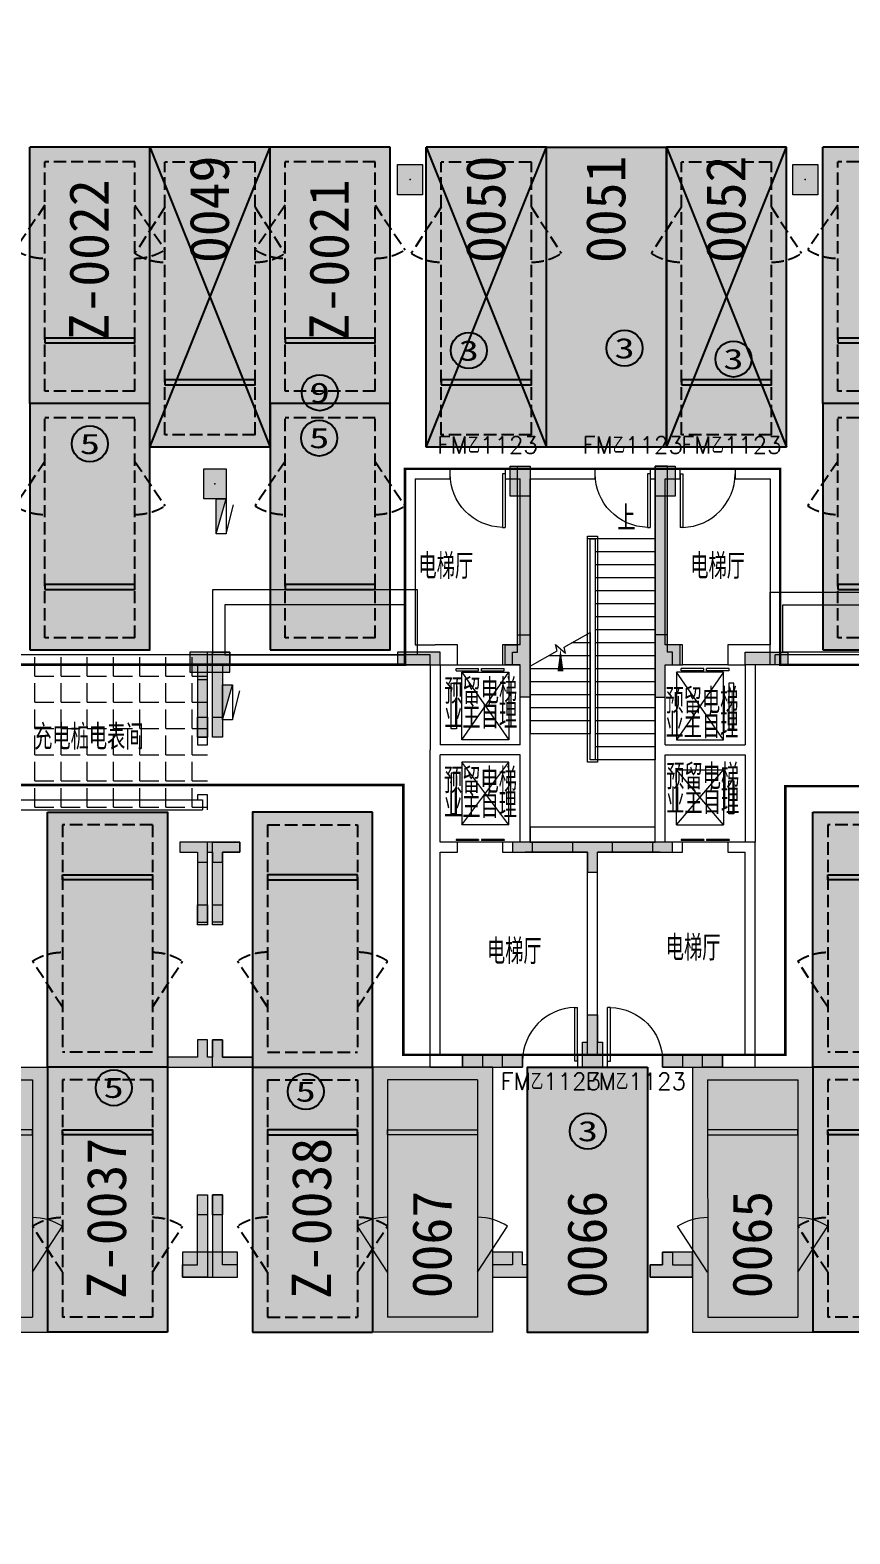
# Model space of a CAD drawing. Extents: x -264757 to 86229, y 4049843 to 4347093.
# Drawn here: x -7636 to 8754, y 4268776 to 4298849 of the extents above; entities that cross this region are included whole.
import ezdxf
from ezdxf.enums import TextEntityAlignment as Align

# ---------------------------------------------------------------- set-up
doc = ezdxf.new("R2010")
doc.units = 0
doc.header["$LTSCALE"] = 1000
doc.header["$MEASUREMENT"] = 0
doc.linetypes.add('AX-01DK-PB01$1$A-001-车位参照B1$0$A-001-车位参照B1$0$A-001-车位参照B1$0$A-H4-001-基本图形$0$A-001-车位B1$0$DASH', pattern=[0.35, 0.25, -0.1])
doc.linetypes.add('DASH', pattern=[0.35, 0.25, -0.1])
for name, color, linetype in [('AX-01DK-PB01$0$A-2-Text', 8, 'Continuous'), ('不利因素1-紧邻消火栓', 7, 'Continuous'), ('不利因素3-紧邻房间出入口', 7, 'Continuous'), ('不利因素5-单面靠墙', 7, 'Continuous'), ('不可售车位', 255, 'Continuous'), ('大车位', 7, 'Continuous'), ('子母车位', 7, 'Continuous'), ('普通车位', 7, 'Continuous')]:
    doc.layers.add(name, color=color, linetype=linetype)
doc.layers.add('AX-01DK-PB01$0$AX-001DK-01-PB01-02$0$A-3-WinF(Text)', color=8, linetype='Continuous', plot=False)
doc.layers.add('无关图层', color=8, linetype='Continuous', lineweight=0)
doc.layers.add('车位归属楼栋范围线', color=7, linetype='Continuous', true_color=0x19e6c7)
doc.styles.add('AX-01DK-PB01$0$_TCH_DIM', font='SIMPLEX', dxfattribs={"bigfont": 'GBCBIG'})
doc.styles.add('AX-01DK-PB01$0$AX-001DK-01-PB01-02$0$_TCH_WINDOW', font='SIMPLEX', dxfattribs={"bigfont": 'GBCBIG'})
doc.styles.add('AX-01DK-PB01$0$Standard', font='gbenor.shx', dxfattribs={"bigfont": 'gbcbig.shx'})
doc.styles.add('AX-01DK-PB01$1$AX-001DK-01-PB01-02$0$Standard', font='gbenor.shx', dxfattribs={"bigfont": 'gbcbig.shx'})
doc.styles.add('AX-ACK-BIANH1$0$黑体', font='simhei.ttf')
doc.styles.add('SX-ACK-PB01-WNC-ALL$0$黑体', font='simhei.ttf')
doc.styles.add('黑体', font='simhei.ttf')

# ---------------------------------------------------------------- blocks, each defined once
blk = doc.blocks.new('A$C7e5eb487')
at = {"layer": '普通车位', "true_color": 0xf18f8e}
h = blk.add_hatch(color=11, dxfattribs=at)
h.dxf.hatch_style = 1
h.paths.add_polyline_path([(2400, 0), (2400, -5300), (0, -5300), (0, 0)])
blk = doc.blocks.new('普通车位')
at = {"layer": '无关图层'}
for p, q in [((-2.253, 3.186), (0.077, 3.764)), ((1.352, -1.38), (0.077, 3.764)), ((-1.889, 2.967), (-0.142, 3.4)), ((1.001, -1.21), (-0.142, 3.4)), ((-0.977, -1.958), (-2.253, 3.186)), ((-0.746, -1.643), (-1.889, 2.967)), ((-0.977, -1.958), (1.352, -1.38)), ((-0.746, -1.643), (1.001, -1.21))]:
    blk.add_line(p, q, dxfattribs=at)
for points in [[(0.074, 2.527), (0.879, 1.777)], [(-1.673, 2.094), (-2.033, 1.054)]]:
    blk.add_lwpolyline(points, dxfattribs=at)
blk.add_lwpolyline([(0.76, -0.239), (-0.987, -0.673), (-1.011, -0.575), (0.736, -0.142)], close=True, dxfattribs=at)
for centre, start, end in [((0.074, 2.527), 283.9287, 316.9845), ((-1.673, 2.094), 250.873, 283.9287)]:
    blk.add_arc(centre, 1.1, start, end, dxfattribs=at)
at = {"layer": '普通车位', "xscale": -0.0009999999999999812, "yscale": 0.0009999999999999812, "zscale": 0.0009999999999999812, "rotation": 13.92873520577783}
blk.add_blockref('A$C7e5eb487', (0.077, 3.764), dxfattribs=at)
blk = doc.blocks.new('A$C741380cb')
at = {"layer": '子母车位', "true_color": 0x0617f9}
h = blk.add_hatch(color=5, dxfattribs=at)
h.dxf.hatch_style = 1
h.paths.add_polyline_path([(2400, 0), (2400, -10400), (0, -10400), (0, 0)])
blk = doc.blocks.new('子母车位1')
at = {"layer": '子母车位', "color": 8, "linetype": 'AX-01DK-PB01$1$A-001-车位参照B1$0$A-001-车位参照B1$0$A-001-车位参照B1$0$A-H4-001-基本图形$0$A-001-车位B1$0$DASH'}
for p, q in [((330318, -478521), (332118, -478521)), ((330318, -478521), (330318, -483071, 0)), ((332118, -478521), (332118, -483071, 0)), ((330318, -483071, 0), (332118, -483071, 0)), ((330318, -483621, 0), (332118, -483621, 0)), ((330318, -483621, 0), (330318, -488371)), ((332118, -483621, 0), (332118, -488371)), ((330318, -488371), (332118, -488371))]:
    blk.add_line(p, q, dxfattribs=at)
at = {"layer": '子母车位', "color": 83}
for p, q in [((330018, -483371, 0), (330018, -488671)), ((330018, -483371, 0), (332418, -483371, 0)), ((332418, -483371, 0), (332418, -488671)), ((330018, -488671), (332418, -488671))]:
    blk.add_line(p, q, dxfattribs=at)
blk.add_lwpolyline([(332418, -478271), (330018, -478271), (330018, -483371), (332418, -483371)], close=True, dxfattribs=at)
at = {"layer": '子母车位'}
blk.add_lwpolyline([(332118, -479521), (330318, -479521), (330318, -479621), (332118, -479621)], close=True, dxfattribs=at)
at = {"layer": '子母车位', "linetype": 'AX-01DK-PB01$1$A-001-车位参照B1$0$A-001-车位参照B1$0$A-001-车位参照B1$0$A-H4-001-基本图形$0$A-001-车位B1$0$DASH'}
for points in [[(330318, -482171), (329718, -481249)], [(332118, -482171), (332718, -481249)]]:
    blk.add_lwpolyline(points, dxfattribs=at)
at = {"layer": '子母车位', "elevation": 0}
blk.add_lwpolyline([(332118, -484621), (330318, -484621), (330318, -484721), (332118, -484721)], close=True, dxfattribs=at)
at = {"layer": '子母车位', "linetype": 'AX-01DK-PB01$1$A-001-车位参照B1$0$A-001-车位参照B1$0$A-001-车位参照B1$0$A-H4-001-基本图形$0$A-001-车位B1$0$DASH', "elevation": 0}
for points in [[(330318, -487471), (329718, -486549)], [(332118, -487471), (332718, -486549)]]:
    blk.add_lwpolyline(points, dxfattribs=at)
at = {"layer": '子母车位', "linetype": 'AX-01DK-PB01$1$A-001-车位参照B1$0$A-001-车位参照B1$0$A-001-车位参照B1$0$A-H4-001-基本图形$0$A-001-车位B1$0$DASH'}
for centre, start, end in [((330318, -482171, 0), 89.9997, 123.0554), ((332118, -482171, 0), 56.9439, 89.9997), ((330318, -487471), 89.9997, 123.0554), ((332118, -487471), 56.9439, 89.9997)]:
    blk.add_arc(centre, 1100, start, end, dxfattribs=at)
at = {"layer": '子母车位', "rotation": 179.9996583709065}
blk.add_blockref('A$C741380cb', (332418, -488671), dxfattribs=at)
blk = doc.blocks.new('子母车位2')
at = {"layer": '子母车位', "xscale": 1.000000693082614, "yscale": 0.9664691433954647, "rotation": 180.0003416290934}
blk.add_blockref('子母车位1', (332421, -475033, 0), dxfattribs=at)
blk = doc.blocks.new('大车位1')
at = {"layer": '大车位', "true_color": 0xe806f9}
h = blk.add_hatch(color=6, dxfattribs=at)
h.dxf.hatch_style = 1
h.paths.add_polyline_path([(2400, 6000), (2400, 0), (0, 0), (0, 6000)])
at = {"layer": '大车位', "color": 83}
for p, q in [((0, 0), (0, 6000, 0)), ((2400, 6000, 0), (0, 6000, 0)), ((2400, 0), (2400, 6000, 0)), ((2400, 0), (0, 0))]:
    blk.add_line(p, q, dxfattribs=at)
at = {"layer": '大车位', "color": 8, "linetype": 'AX-01DK-PB01$1$A-001-车位参照B1$0$A-001-车位参照B1$0$A-001-车位参照B1$0$A-H4-001-基本图形$0$A-001-车位B1$0$DASH'}
for p, q in [((2100, 5700, 0), (300, 5700, 0)), ((300, 250), (300, 5700, 0)), ((2100, 250), (2100, 5700, 0)), ((2100, 250), (300, 250))]:
    blk.add_line(p, q, dxfattribs=at)
at = {"layer": '大车位', "color": 83, "elevation": 0}
blk.add_lwpolyline([(0, 6000), (2400, 0)], dxfattribs=at)
at = {"layer": '大车位', "color": 83}
blk.add_lwpolyline([(0, 0), (2400, 6000)], dxfattribs=at)
at = {"layer": '大车位', "linetype": 'AX-01DK-PB01$1$A-001-车位参照B1$0$A-001-车位参照B1$0$A-001-车位参照B1$0$A-H4-001-基本图形$0$A-001-车位B1$0$DASH'}
for points in [[(300, 4800), (-300, 3878)], [(2100, 4800), (2700, 3878)]]:
    blk.add_lwpolyline(points, dxfattribs=at)
at = {"layer": '大车位'}
blk.add_lwpolyline([(300, 1250), (2100, 1250), (2100, 1350), (300, 1350)], close=True, dxfattribs=at)
at = {"layer": '大车位', "linetype": 'AX-01DK-PB01$1$A-001-车位参照B1$0$A-001-车位参照B1$0$A-001-车位参照B1$0$A-H4-001-基本图形$0$A-001-车位B1$0$DASH'}
for centre, start, end in [((300, 4800, 0), 236.9443, 270), ((2100, 4800, 0), 270, 303.0557)]:
    blk.add_arc(centre, 1100, start, end, dxfattribs=at)
blk = doc.blocks.new('SX-ACK-PB01-WNC-ALL$0$20200722.21182536')
at = {"layer": '不利因素3-紧邻房间出入口', "true_color": 0xe4d218}
h = blk.add_hatch(color=52, dxfattribs=at)
h.dxf.hatch_style = 1
edge = h.paths.add_edge_path()
edge.add_arc((360, 360), 360, 0, 360)
at = {"layer": '不利因素3-紧邻房间出入口'}
blk.add_circle((360, 360), 360, dxfattribs=at)
at = {"layer": '不利因素3-紧邻房间出入口', "style": 'SX-ACK-PB01-WNC-ALL$0$黑体', "width": 1.390625}
blk.add_text('3', height=407, dxfattribs=at).set_placement((156, 156), (564, 156), align=Align.FIT)
blk = doc.blocks.new('SX-ACK-PB01-WNC-ALL$0$20200722.21183209')
at = {"layer": '不利因素5-单面靠墙', "true_color": 0x6d711d}
h = blk.add_hatch(color=66, dxfattribs=at)
h.dxf.hatch_style = 1
edge = h.paths.add_edge_path()
edge.add_arc((360, 360), 360, 0, 360)
at = {"layer": '不利因素5-单面靠墙'}
blk.add_circle((360, 360), 360, dxfattribs=at)
at = {"layer": '不利因素5-单面靠墙', "style": 'SX-ACK-PB01-WNC-ALL$0$黑体', "width": 1.390625}
blk.add_text('5', height=407, dxfattribs=at).set_placement((156, 156), (564, 156), align=Align.FIT)
blk = doc.blocks.new('20200722.21175556')
at = {"layer": '不利因素1-紧邻消火栓', "true_color": 0x3c6a45}
h = blk.add_hatch(color=97, dxfattribs=at)
h.dxf.hatch_style = 1
edge = h.paths.add_edge_path()
edge.add_arc((360, 360), 360, 0, 360)
at = {"layer": '不利因素1-紧邻消火栓'}
blk.add_circle((360, 360), 360, dxfattribs=at)
at = {"layer": '不利因素1-紧邻消火栓', "style": '黑体', "width": 1.390625}
blk.add_text('9', height=407, dxfattribs=at).set_placement((156, 156), (564, 156), align=Align.FIT)
blk = doc.blocks.new('销控车位')
at = {"layer": '不可售车位', "true_color": 0x757b8a}
h = blk.add_hatch(color=8, dxfattribs=at)
h.dxf.hatch_style = 1
h.paths.add_polyline_path([(2400, 0), (2400, -5300), (0, -5300), (0, 0)])
at = {"layer": '不可售车位', "color": 8, "true_color": 0x757b8a}
blk.add_lwpolyline([(2400, 0), (2400, -5300), (0, -5300), (0, 0)], close=True, dxfattribs=at)
blk = doc.blocks.new('sadfsadfasf')
at = {"layer": '不可售车位', "true_color": 0x757b8a}
h = blk.add_hatch(color=8, dxfattribs=at)
h.dxf.hatch_style = 1
h.paths.add_polyline_path([(2400, 6000), (2400, 0), (0, 0), (0, 6000)])
at = {"layer": '不可售车位', "color": 8, "true_color": 0x757b8a}
blk.add_lwpolyline([(2400, 6000), (2400, 0), (0, 0), (0, 6000)], close=True, dxfattribs=at)
blk = doc.blocks.new('SX-CK-PB001-WNC$1$20211103.13313578')
at = {"layer": '无关图层'}
h = blk.add_hatch(color=256, dxfattribs=at)
h.dxf.hatch_style = 1
h.paths.add_polyline_path([(0, 600), (450, 600), (450, 0), (0, 0)])
blk.add_lwpolyline([(0, 600), (450, 600), (450, 0), (0, 0)], close=True, dxfattribs=at)
blk.add_point((225, 300), dxfattribs=at)
blk = doc.blocks.new('AX-01DK-PB01$0$AX-001DK-01-PP01$0$AX-001DK-01-PP01$0$$DORLIB2D$00000127')
at = {"layer": '无关图层'}
for points in [[(-0.533, 0.795), (-0.533, 0.69)], [(-0.033, 0.795), (-0.533, 0.795)], [(-0.033, 0.69), (-0.533, 0.69)], [(-0.033, 0.795), (-0.033, 0.69)], [(0.533, 0.795), (0.033, 0.795)], [(0.033, 0.795), (0.033, 0.69)], [(0.533, 0.69), (0.033, 0.69)], [(0.533, 0.795), (0.533, 0.69)], [(0.5, 0.5), (-0.5, 0.5)]]:
    blk.add_lwpolyline(points, dxfattribs=at)
blk = doc.blocks.new('AX-01DK-PB01$0$$DorLib2D$00000001')
at = {"layer": '无关图层'}
for p, q in [((0.45, 0.975), (0.5, 0.975)), ((0.45, 0), (0.45, 0.975)), ((0.5, 0), (0.5, 0.975)), ((0.5, 0), (0.45, 0))]:
    blk.add_line(p, q, dxfattribs=at)
at = {"layer": '无关图层', "lineweight": 13}
blk.add_arc((0.475, 0), 0.975, 91.4693, 180, dxfattribs=at)
blk = doc.blocks.new('PX-03CK-XHS$1$$TWTSYS$00000508')
at = {"layer": '无关图层'}
for p, q in [((-0.5, 0.5), (0.324, 1.224)), ((-0.5, 0.5), (-0.5, -0.5)), ((-0.5, -0.5), (0.5, 0.5)), ((0.5, 0.5), (-0.5, 0.5)), ((0.5, -0.5), (0.5, 0.5)), ((-0.5, -0.5), (0.5, -0.5))]:
    blk.add_line(p, q, dxfattribs=at)
blk.add_solid([(0.5, -0.5), (0.5, 0.5), (-0.5, -0.5)], dxfattribs=at)

msp = doc.modelspace()

# ---------------------------------------------------------------- hatches: boundary and pattern name
at = {"layer": '无关图层'}
h = msp.add_hatch(color=256, dxfattribs=at)
h.dxf.hatch_style = 1
h.paths.add_polyline_path([(-289.6, 4296158), (210.4, 4296158), (210.4, 4295558), (-289.6, 4295558)])
h = msp.add_hatch(color=256, dxfattribs=at)
h.dxf.hatch_style = 1
h.paths.add_polyline_path([(7610.4, 4296158), (8110.4, 4296158), (8110.4, 4295558), (7610.4, 4295558)])
for points in [[(1960.4, 4290127.2), (2359.4, 4290127.2), (2359.4, 4289527.2), (1960.4, 4289527.2)], [(4860, 4290127.9), (5259, 4290127.9), (5259, 4289527.9), (4860, 4289527.9)], [(1861.1, 4286558.4), (2110.2, 4286557), (2110.2, 4286758.4), (2361.1, 4286758.4), (2361.1, 4285508), (2160.4, 4285508), (2160.4, 4286157.9), (1861.1, 4286158.4)], [(5359.5, 4286558.4), (5110.4, 4286557), (5110.4, 4286758.4), (4859.5, 4286758.4), (4859.5, 4285508), (5060.2, 4285508), (5060.2, 4286157.9), (5359.5, 4286158.4)], [(-3639.6, 4286408), (-4439.6, 4286408), (-4439.6, 4286008), (-3639.6, 4286008)], [(560.6, 4286156.9), (560.6, 4286406.9), (-289.4, 4286406.9), (-289.4, 4286156.9)], [(6660.6, 4286156.9), (6660.6, 4286406.9), (7510.6, 4286406.9), (7510.6, 4286156.9)], [(-4089.4, 4285108), (-4089.8, 4284708), (-4290, 4284708.1), (-4289.6, 4285108.1)], [(-3789.4, 4285108), (-3789.8, 4284708), (-3990, 4284708.1), (-3989.6, 4285108.1)], [(-3989.8, 4282208), (-3789.6, 4282208), (-3789.6, 4282408), (-3439.8, 4282408), (-3439.8, 4282608), (-4639.6, 4282608), (-4640, 4282408), (-4290.2, 4282408), (-4290.2, 4282208), (-4090, 4282208), (-4089.6, 4282408), (-3989.8, 4282408)], [(2408.5, 4282607.5), (2008.3, 4282608), (2008.3, 4282407), (2408.5, 4282406.4)], [(3207.6, 4282608), (3207.6, 4282408), (3507.7, 4282408), (3507.9, 4282008), (3709, 4282008), (3708.3, 4282408), (4008.6, 4282408), (4008.6, 4282608)], [(5208.3, 4282607.5), (4808.1, 4282608), (4808.1, 4282407), (5208.3, 4282406.4)], [(-4089.3, 4281358), (-4089.6, 4280958), (-4289.8, 4280958.1), (-4289.4, 4281358.1)], [(-3789.3, 4281358), (-3789.6, 4280958), (-3989.8, 4280958.1), (-3989.4, 4281358.1)], [(3407.6, 4278608), (3507.6, 4278608), (3507.6, 4279158), (3707.6, 4279158), (3707.6, 4278608), (3807.6, 4278608), (3807.6, 4278108), (3407.6, 4278108)], [(-3189.6, 4278308), (-3789.6, 4278308), (-3789.6, 4278658), (-3989.6, 4278658), (-3989.8, 4278308), (-4089.6, 4278308), (-4089.8, 4278658), (-4289.6, 4278658), (-4289.6, 4278308), (-4889.8, 4278308), (-4889.8, 4278108), (-3189.6, 4278108)], [(1006.9, 4278358), (1406.9, 4278358.6), (1406.9, 4278107.5), (1006.9, 4278107)], [(1807.6, 4278358), (2207.6, 4278358.6), (2207.6, 4278107.5), (1807.6, 4278107)], [(5006.9, 4278358), (5406.9, 4278358.6), (5406.9, 4278107.5), (5006.9, 4278107)], [(5807.6, 4278358), (6207.6, 4278358.6), (6207.6, 4278107.5), (5807.6, 4278107)], [(-4089.3, 4275558), (-4089.6, 4275158), (-4289.8, 4275158.1), (-4289.4, 4275558.1)], [(-3789.3, 4275558), (-3789.6, 4275158), (-3989.8, 4275158.1), (-3989.4, 4275558.1)], [(-3489.6, 4274409), (-4589.6, 4274409), (-4589.6, 4273909), (-3489.6, 4273909)], [(2208.3, 4274408), (1608.3, 4274408), (1608.3, 4273908), (2208.3, 4273908), (2308.3, 4273908), (2308.1, 4274158), (2208.3, 4274158)], [(5608.7, 4274408), (5008.7, 4274408), (5008.7, 4274158), (4758.3, 4274158), (4758.3, 4273908), (5608.7, 4273908)]]:
    msp.add_hatch(color=256, dxfattribs=at).paths.add_polyline_path(points)
h = msp.add_hatch(color=256, dxfattribs=at)
h.dxf.hatch_style = 1
h.paths.add_polyline_path([(2009.8, 4286157.9), (2009.8, 4286407.9), (2108.9, 4286407.9), (2108.9, 4290127.9), (2358.9, 4290127.9), (2359.8, 4286407.9), (2359.8, 4285507.9), (2159.8, 4285507.9), (2159.8, 4286157.9)])
h = msp.add_hatch(color=256, dxfattribs=at)
h.dxf.hatch_style = 1
h.paths.add_polyline_path([(5208.7, 4286157.9), (5208.7, 4286407.9), (5109.6, 4286407.9), (5109.6, 4290127.9), (4859.6, 4290127.9), (4858.7, 4286407.9), (4858.7, 4285507.9), (5058.7, 4285507.9), (5058.7, 4286157.9)])
h = msp.add_hatch(color=256, dxfattribs=at)
h.dxf.hatch_style = 1
h.paths.add_polyline_path([(-4439.6, 4286408), (-4439.6, 4286158), (-4289.8, 4286158), (-4289.8, 4284708), (-4089.8, 4284708), (-4089.8, 4286408)])
h = msp.add_hatch(color=256, dxfattribs=at)
h.dxf.hatch_style = 1
h.paths.add_polyline_path([(-3639.6, 4286408), (-3639.6, 4286158), (-3789.8, 4286158), (-3789.8, 4284708), (-3989.8, 4284708), (-3989.8, 4286408)])
h = msp.add_hatch(color=256, dxfattribs=at)
h.dxf.hatch_style = 1
h.paths.add_polyline_path([(-4640, 4282608), (-4640, 4282408), (-4290.2, 4282408), (-4290.2, 4281008), (-4090, 4281008), (-4090, 4282608)])
h = msp.add_hatch(color=256, dxfattribs=at)
h.dxf.hatch_style = 1
h.paths.add_polyline_path([(-3440, 4282608), (-3440, 4282408), (-3789.8, 4282408), (-3789.8, 4281008), (-3990, 4281008), (-3990, 4282608)])
h = msp.add_hatch(color=256, dxfattribs=at)
h.dxf.hatch_style = 1
h.paths.add_polyline_path([(5209.7, 4282608), (2009.7, 4282608), (2009.7, 4282408), (3509.7, 4282408), (3509.7, 4282008), (3709.7, 4282008), (3709.7, 4282408), (5209.7, 4282408)])
h = msp.add_hatch(color=256, dxfattribs=at)
h.dxf.hatch_style = 1
h.paths.add_polyline_path([(-3989.8, 4278658), (-3789.8, 4278658), (-3789.8, 4278308), (-3189.8, 4278308), (-3189.8, 4278108), (-3989.8, 4278108)])
h = msp.add_hatch(color=256, dxfattribs=at)
h.dxf.hatch_style = 1
h.paths.add_polyline_path([(2207.3, 4278358.6), (1006.9, 4278358.6), (1006.9, 4278107), (2207.3, 4278107)])
h = msp.add_hatch(color=256, dxfattribs=at)
h.dxf.hatch_style = 1
h.paths.add_polyline_path([(6207.3, 4278358.6), (5006.9, 4278358.6), (5006.9, 4278107), (6207.3, 4278107)])
h = msp.add_hatch(color=256, dxfattribs=at)
h.dxf.hatch_style = 1
h.paths.add_polyline_path([(-4589.6, 4273908), (-4589.6, 4274158), (-4289.6, 4274158), (-4289.6, 4275558), (-4089.6, 4275558), (-4089.6, 4273908)])
h = msp.add_hatch(color=256, dxfattribs=at)
h.dxf.hatch_style = 1
h.paths.add_polyline_path([(-3489.6, 4273908), (-3489.6, 4274158), (-3789.6, 4274158), (-3789.6, 4275558), (-3989.6, 4275558), (-3989.6, 4273908)])
h = msp.add_hatch(color=256, dxfattribs=at)
h.dxf.hatch_style = 1
h.paths.add_polyline_path([(2308.3, 4273908), (2308.3, 4274158), (2208.3, 4274158), (2208.3, 4274408), (2008.3, 4274408), (2008.3, 4274158), (1608.3, 4274158), (1608.3, 4273908), (2008.3, 4273908)])
h = msp.add_hatch(color=256, dxfattribs=at)
h.dxf.hatch_style = 1
h.paths.add_polyline_path([(4758.3, 4273908), (4758.3, 4274158), (5008.3, 4274158), (5008.3, 4274408), (5208.3, 4274408), (5208.3, 4274158), (5608.3, 4274158), (5608.3, 4273908), (5208.3, 4273908)])

# ---------------------------------------------------------------- linework, layer by layer
for p, q in [((-139.6, 4290077), (-139.6, 4286157)), ((760.4, 4290077), (-139.6, 4290077)), ((760.4, 4289877), (760.4, 4290077)), ((2260.4, 4290077), (1860.4, 4290077)), ((1860.4, 4290077), (1860.4, 4289877)), ((3660.4, 4290077), (2260.4, 4290077)), ((3660.4, 4289877), (3660.4, 4290077)), ((4960.4, 4290077), (4760.4, 4290077)), ((4760.4, 4290077), (4760.4, 4289877)), ((5360.4, 4290077), (4960.4, 4290077)), ((5360.4, 4289877), (5360.4, 4290077)), ((7360.8, 4290077), (6460.4, 4290077)), ((6460.4, 4290077), (6460.4, 4289877)), ((7360.8, 4290077), (7360.8, 4286157)), ((60.4, 4289877), (60.4, 4286557)), ((60.4, 4289877), (760.4, 4289877)), ((1860.4, 4289877), (2160.4, 4289877)), ((2160.4, 4286557), (2160.4, 4289877)), ((2360.4, 4289877), (3660.4, 4289877)), ((2360.4, 4286257), (2360.4, 4289877)), ((4760.4, 4289877), (4860.4, 4289877)), ((4860.4, 4286257), (4860.4, 4289877)), ((5060.4, 4289877), (5360.4, 4289877)), ((5060.4, 4286557), (5060.4, 4289877)), ((6460.4, 4289877), (7160.8, 4289877)), ((7160.8, 4289877), (7160.8, 4286557)), ((3660.4, 4288677), (3660.4, 4284257)), ((3660.4, 4288677), (3660.4, 4284257)), ((4860.4, 4288677), (3660.4, 4288677)), ((4860.4, 4288677), (4860.4, 4284257)), ((4860.4, 4288417), (3660.4, 4288417)), ((4860.4, 4288157), (3660.4, 4288157)), ((4860.4, 4287897), (3660.4, 4287897)), ((4860.4, 4287637), (3660.4, 4287637)), ((4860.4, 4287377), (3660.4, 4287377)), ((4860.4, 4287117), (3660.4, 4287117)), ((3660.4, 4286967), (3660.4, 4284257)), ((3038.7, 4286511.1), (3560.4, 4286805)), ((3560.4, 4286805), (3560.4, 4284777)), ((4860.4, 4286857), (3660.4, 4286857)), ((360.8, 4286358.1), (-8439.2, 4286358.1)), ((60.4, 4286557), (460.4, 4286557)), ((360.8, 4286158.1), (360.8, 4286358.1)), ((910.4, 4286557), (460.4, 4286557)), ((910.4, 4286157), (910.4, 4286557)), ((2160.4, 4286557), (1810.4, 4286557)), ((1810.4, 4286557), (1810.4, 4286157)), ((2360.4, 4286129), (2899.5, 4286432.7)), ((3560.4, 4286337), (2729.6, 4286337)), ((2899.5, 4286432.7), (2865.9, 4286563.4)), ((2865.9, 4286563.4), (3070.2, 4286388.4)), ((3070.2, 4286388.4), (3038.7, 4286511.1)), ((3560.4, 4286597), (3191.2, 4286597)), ((4860.4, 4286597), (3660.4, 4286597)), ((4860.4, 4286337), (3660.4, 4286337)), ((5410.4, 4286557), (5060.4, 4286557)), ((5410.4, 4286157), (5410.4, 4286557)), ((6760.8, 4286557), (6310.4, 4286557)), ((6310.4, 4286557), (6310.4, 4286157)), ((7160.8, 4286557), (6760.8, 4286557)), ((11232.8, 4286358.1), (7260.8, 4286358.1)), ((7260.8, 4286158.1), (7260.8, 4286358.1)), ((360.8, 4286158.1), (-8439.2, 4286158.1)), ((-7539.9, 4285931), (-7539.9, 4286312)), ((-7016, 4285931), (-7016, 4286312)), ((-6492.1, 4285931), (-6492.1, 4286312)), ((-5968.2, 4285931), (-5968.2, 4286312)), ((-5444.4, 4285931), (-5444.4, 4286312)), ((-4920.5, 4285931), (-4920.5, 4286312)), ((-4396.6, 4285931), (-4396.6, 4286312)), ((-139.6, 4286157), (360.4, 4286157)), ((360.4, 4286157), (360.4, 4284457)), ((560.4, 4286157), (560.4, 4284557)), ((560.4, 4286157), (910.4, 4286157)), ((1810.4, 4286157), (2160.4, 4286157)), ((2160.4, 4284557), (2160.4, 4286157)), ((2360.4, 4284457), (2360.4, 4286257)), ((2360.4, 4286129), (2360.4, 4284777)), ((3560.4, 4286077), (2360.4, 4286077)), ((4860.4, 4286077), (3660.4, 4286077)), ((4860.4, 4284457), (4860.4, 4286257)), ((5060.4, 4284557), (5060.4, 4286157)), ((5060.4, 4286157), (5410.4, 4286157)), ((6310.4, 4286157), (6660.8, 4286157)), ((6660.8, 4286157), (6660.8, 4284557)), ((6860.8, 4286157), (6860.8, 4284457)), ((7360.8, 4286157), (6860.8, 4286157)), ((11232.8, 4286158.1), (7260.8, 4286158.1)), ((-7539.9, 4285931), (-7158.9, 4285931)), ((-7539.9, 4285407.1), (-7539.9, 4285788.1)), ((-7016, 4285931), (-6635, 4285931)), ((-7016, 4285407.1), (-7016, 4285788.1)), ((-6492.1, 4285931), (-6111.1, 4285931)), ((-6492.1, 4285407.1), (-6492.1, 4285788.1)), ((-5968.2, 4285931), (-5587.2, 4285931)), ((-5968.2, 4285407.1), (-5968.2, 4285788.1)), ((-5444.4, 4285931), (-5063.4, 4285931)), ((-5444.4, 4285407.1), (-5444.4, 4285788.1)), ((-4920.5, 4285931), (-4539.5, 4285931)), ((-4920.5, 4285407.1), (-4920.5, 4285788.1)), ((-4396.6, 4285931), (-4089.8, 4285931)), ((-4396.6, 4285407.1), (-4396.6, 4285788.1)), ((-4288.5, 4285858), (-4288.5, 4284558)), ((-4088.5, 4285858), (-4288.5, 4285858)), ((-4088.5, 4284558), (-4088.5, 4285858)), ((3560.4, 4285817), (2360.4, 4285817)), ((3660.4, 4285991.9), (3660.4, 4284257)), ((4860.4, 4285817), (3660.4, 4285817)), ((3560.4, 4285557), (2360.4, 4285557)), ((4860.4, 4285557), (3660.4, 4285557)), ((-7539.9, 4285407.1), (-7158.9, 4285407.1)), ((-7539.9, 4284883.3), (-7539.9, 4285264.3)), ((-7016, 4285407.1), (-6635, 4285407.1)), ((-7016, 4284883.3), (-7016, 4285264.3)), ((-6492.1, 4285407.1), (-6111.1, 4285407.1)), ((-6492.1, 4284883.3), (-6492.1, 4285264.3)), ((-5968.2, 4285407.1), (-5587.2, 4285407.1)), ((-5968.2, 4284883.3), (-5968.2, 4285264.3)), ((-5444.4, 4285407.1), (-5063.4, 4285407.1)), ((-5444.4, 4284883.3), (-5444.4, 4285264.3)), ((-4920.5, 4285407.1), (-4539.5, 4285407.1)), ((-4920.5, 4284883.3), (-4920.5, 4285264.3)), ((-4396.6, 4285407.1), (-4089.8, 4285407.1)), ((-4396.6, 4284883.3), (-4396.6, 4285264.3)), ((3560.4, 4285297), (2360.4, 4285297)), ((4860.4, 4285297), (3660.4, 4285297)), ((-7539.9, 4284883.3), (-7158.9, 4284883.3)), ((-7016, 4284883.3), (-6635, 4284883.3)), ((-6492.1, 4284883.3), (-6111.1, 4284883.3)), ((-5968.2, 4284883.3), (-5587.2, 4284883.3)), ((-5444.4, 4284883.3), (-5063.4, 4284883.3)), ((-4920.5, 4284883.3), (-4539.5, 4284883.3)), ((-4396.6, 4284883.3), (-4089.8, 4284883.3)), ((3560.4, 4285037), (2360.4, 4285037)), ((4860.4, 4285037), (3660.4, 4285037)), ((-7539.9, 4284359.4), (-7539.9, 4284740.4)), ((-7016, 4284359.4), (-7016, 4284740.4)), ((-6492.1, 4284359.4), (-6492.1, 4284740.4)), ((-5968.2, 4284359.4), (-5968.2, 4284740.4)), ((-5444.4, 4284359.4), (-5444.4, 4284740.4)), ((-4920.5, 4284359.4), (-4920.5, 4284740.4)), ((-4396.6, 4284359.4), (-4396.6, 4284740.4)), ((-4288.5, 4284558), (-4088.5, 4284558)), ((2160.4, 4284557), (560.4, 4284557)), ((3560.4, 4284777), (2360.4, 4284777)), ((4860.4, 4284777), (3660.4, 4284777)), ((5060.4, 4284557), (6660.8, 4284557)), ((-7539.9, 4284359.4), (-7158.9, 4284359.4)), ((-7016, 4284359.4), (-6635, 4284359.4)), ((-6492.1, 4284359.4), (-6111.1, 4284359.4)), ((-5968.2, 4284359.4), (-5587.2, 4284359.4)), ((-5444.4, 4284359.4), (-5063.4, 4284359.4)), ((-4920.5, 4284359.4), (-4539.5, 4284359.4)), ((-4396.6, 4284359.4), (-4089.8, 4284359.4)), ((360.4, 4282507), (360.4, 4284457)), ((2160.4, 4284357), (560.4, 4284357)), ((560.4, 4282607), (560.4, 4284357)), ((2160.4, 4282607), (2160.4, 4284357)), ((2360.4, 4282607), (2360.4, 4284457)), ((4860.4, 4284517), (3660.4, 4284517)), ((4860.4, 4284257), (3660.4, 4284257)), ((4860.4, 4282607), (4860.4, 4284457)), ((5060.4, 4284357), (6660.8, 4284357)), ((5060.4, 4282607), (5060.4, 4284357)), ((6660.8, 4284357), (6660.8, 4282607)), ((6860.8, 4284457), (6860.8, 4282607)), ((-7539.9, 4283835.5), (-7539.9, 4284216.5)), ((-7016, 4283835.5), (-7016, 4284216.5)), ((-6492.1, 4283835.5), (-6492.1, 4284216.5)), ((-5968.2, 4283835.5), (-5968.2, 4284216.5)), ((-5444.4, 4283835.5), (-5444.4, 4284216.5)), ((-4920.5, 4283835.5), (-4920.5, 4284216.5)), ((-4396.6, 4283835.5), (-4396.6, 4284216.5)), ((890.4, 4283987), (785.4, 4283987)), ((785.4, 4283987), (785.4, 4283177)), ((890.4, 4283177), (890.4, 4283987)), ((1935.4, 4284207), (995.4, 4284207)), ((995.4, 4284207), (995.4, 4282957)), ((995.4, 4282957), (1935.4, 4284207)), ((1935.4, 4282957), (995.4, 4284207)), ((1935.4, 4282957), (1935.4, 4284207)), ((5285.4, 4282957), (5285.4, 4284057)), ((5285.4, 4284057), (6225.4, 4284057)), ((6225.4, 4282957), (5285.4, 4284057)), ((5285.4, 4282957), (6225.4, 4284057)), ((6225.4, 4284057), (6225.4, 4282957)), ((-7539.9, 4283835.5), (-7158.9, 4283835.5)), ((-7539.9, 4283311.6), (-7539.9, 4283692.6)), ((-7016, 4283835.5), (-6635, 4283835.5)), ((-7016, 4283311.6), (-7016, 4283692.6)), ((-6492.1, 4283835.5), (-6111.1, 4283835.5)), ((-6492.1, 4283311.6), (-6492.1, 4283692.6)), ((-5968.2, 4283835.5), (-5587.2, 4283835.5)), ((-5968.2, 4283311.6), (-5968.2, 4283692.6)), ((-5444.4, 4283835.5), (-5063.4, 4283835.5)), ((-5444.4, 4283311.6), (-5444.4, 4283692.6)), ((-4920.5, 4283835.5), (-4539.5, 4283835.5)), ((-4920.5, 4283311.6), (-4920.5, 4283692.6)), ((-4396.6, 4283835.5), (-4089.8, 4283835.5)), ((-4396.6, 4283311.6), (-4396.6, 4283692.6)), ((6330.4, 4283177), (6330.4, 4283837)), ((6330.4, 4283837), (6435.4, 4283837)), ((6435.4, 4283837), (6435.4, 4283177)), ((-8439.2, 4283458), (-4188.5, 4283458)), ((-4088.5, 4283558), (-4288.5, 4283558)), ((-4288.5, 4283558), (-4288.5, 4283458)), ((-4188.5, 4283458), (-4188.5, 4283258)), ((-4088.5, 4283258), (-4088.5, 4283558)), ((-8439.2, 4283258), (-4188.5, 4283258)), ((-7539.9, 4283311.6), (-7158.9, 4283311.6)), ((-7016, 4283311.6), (-6635, 4283311.6)), ((-6492.1, 4283311.6), (-6111.1, 4283311.6)), ((-5968.2, 4283311.6), (-5587.2, 4283311.6)), ((-5444.4, 4283311.6), (-5063.4, 4283311.6)), ((-4920.5, 4283311.6), (-4539.5, 4283311.6)), ((-4396.6, 4283311.6), (-4089.8, 4283311.6)), ((890.4, 4283177), (785.4, 4283177)), ((6435.4, 4283177), (6330.4, 4283177)), ((360.4, 4278107), (360.4, 4282507)), ((910.4, 4282607), (560.4, 4282607)), ((910.4, 4282407), (910.4, 4282607)), ((2160.4, 4282607), (1810.4, 4282607)), ((1810.4, 4282607), (1810.4, 4282407)), ((3610.8, 4282607), (2360.4, 4282607)), ((4860.4, 4282607), (3610.8, 4282607)), ((5410.4, 4282607), (5060.4, 4282607)), ((5410.4, 4282407), (5410.4, 4282607)), ((6860.6, 4282607), (6310.4, 4282607)), ((6310.4, 4282607), (6310.4, 4282407)), ((6860.8, 4282607), (6660.8, 4282607)), ((6860.6, 4278107), (6860.6, 4282607)), ((560.4, 4278357), (560.4, 4282407)), ((560.4, 4282407), (910.4, 4282407)), ((1810.4, 4282407), (2260.4, 4282407)), ((3510.8, 4282407), (2260.4, 4282407)), ((3510.8, 4278357), (3510.8, 4282407)), ((4960.4, 4282407), (3710.8, 4282407)), ((3710.8, 4278357), (3710.8, 4282407)), ((4960.4, 4282407), (5410.4, 4282407)), ((6310.4, 4282407), (6660.6, 4282407)), ((6660.6, 4278357), (6660.6, 4282407)), ((2210.8, 4278357), (560.4, 4278357)), ((2210.8, 4278107), (2210.8, 4278357)), ((3510.8, 4278357), (3310.8, 4278357)), ((3310.8, 4278357), (3310.8, 4278107)), ((3910.8, 4278357), (3710.8, 4278357)), ((3910.8, 4278107), (3910.8, 4278357)), ((6660.6, 4278357), (5010.8, 4278357)), ((5010.8, 4278357), (5010.8, 4278107)), ((360.4, 4278107), (2210.8, 4278107)), ((3310.8, 4278107), (3610.8, 4278107)), ((3610.8, 4278107), (3910.8, 4278107)), ((5010.8, 4278107), (6860.6, 4278107))]:
    msp.add_line(p, q, dxfattribs=at)
for points in [[(-289.6, 4296158), (210.4, 4296158), (210.4, 4295558), (-289.6, 4295558)], [(7610.4, 4296158), (8110.4, 4296158), (8110.4, 4295558), (7610.4, 4295558)], [(1960.4, 4290127.2), (2359.4, 4290127.2), (2359.4, 4289527.2), (1960.4, 4289527.2)], [(2009.8, 4286157.9), (2009.8, 4286407.9), (2108.9, 4286407.9), (2108.9, 4290127.9), (2358.9, 4290127.9), (2359.8, 4286407.9), (2359.8, 4285507.9), (2159.8, 4285507.9), (2159.8, 4286157.9)], [(5208.7, 4286157.9), (5208.7, 4286407.9), (5109.6, 4286407.9), (5109.6, 4290127.9), (4859.6, 4290127.9), (4858.7, 4286407.9), (4858.7, 4285507.9), (5058.7, 4285507.9), (5058.7, 4286157.9)], [(4860, 4290127.9), (5259, 4290127.9), (5259, 4289527.9), (4860, 4289527.9)], [(3560.4, 4288677), (3660.4, 4288677), (3660.4, 4284257), (3560.4, 4284257)], [(7160, 4286158), (7160, 4287608), (15059.7, 4287608), (15059.7, 4286158)], [(-140.3, 4286356.9), (-140.3, 4287356.9), (-3740, 4287356.9), (-3740, 4286356.9)], [(7410, 4286408), (7410, 4287358), (14809.7, 4287358), (14809.7, 4286408)], [(1861.1, 4286558.4), (2110.2, 4286557), (2110.2, 4286758.4), (2361.1, 4286758.4), (2361.1, 4285508), (2160.4, 4285508), (2160.4, 4286157.9), (1861.1, 4286158.4)], [(5359.5, 4286558.4), (5110.4, 4286557), (5110.4, 4286758.4), (4859.5, 4286758.4), (4859.5, 4285508), (5060.2, 4285508), (5060.2, 4286157.9), (5359.5, 4286158.4)], [(-4439.6, 4286408), (-4439.6, 4286158), (-4289.8, 4286158), (-4289.8, 4284708), (-4089.8, 4284708), (-4089.8, 4286408)], [(-3639.6, 4286408), (-4439.6, 4286408), (-4439.6, 4286008), (-3639.6, 4286008)], [(-3639.6, 4286408), (-3639.6, 4286158), (-3789.8, 4286158), (-3789.8, 4284708), (-3989.8, 4284708), (-3989.8, 4286408)], [(560.6, 4286156.9), (560.6, 4286406.9), (-289.4, 4286406.9), (-289.4, 4286156.9)], [(6660.6, 4286156.9), (6660.6, 4286406.9), (7510.6, 4286406.9), (7510.6, 4286156.9)], [(785.4, 4285787), (890.4, 4285787), (890.4, 4284877), (785.4, 4284877)], [(995.4, 4286007), (1935.4, 4286007), (1935.4, 4284657), (995.4, 4284657)], [(6225.4, 4286007), (5285.4, 4286007), (5285.4, 4284657), (6225.4, 4284657)], [(6435.4, 4285787), (6330.4, 4285787), (6330.4, 4284877), (6435.4, 4284877)], [(-4089.4, 4285108), (-4089.8, 4284708), (-4290, 4284708.1), (-4289.6, 4285108.1)], [(-3789.4, 4285108), (-3789.8, 4284708), (-3990, 4284708.1), (-3989.6, 4285108.1)], [(-3989.8, 4282208), (-3789.6, 4282208), (-3789.6, 4282408), (-3439.8, 4282408), (-3439.8, 4282608), (-4639.6, 4282608), (-4640, 4282408), (-4290.2, 4282408), (-4290.2, 4282208), (-4090, 4282208), (-4089.6, 4282408), (-3989.8, 4282408)], [(2408.5, 4282607.5), (2008.3, 4282608), (2008.3, 4282407), (2408.5, 4282406.4)], [(5209.7, 4282608), (2009.7, 4282608), (2009.7, 4282408), (3509.7, 4282408), (3509.7, 4282008), (3709.7, 4282008), (3709.7, 4282408), (5209.7, 4282408)], [(3207.6, 4282608), (3207.6, 4282408), (3507.7, 4282408), (3507.9, 4282008), (3709, 4282008), (3708.3, 4282408), (4008.6, 4282408), (4008.6, 4282608)], [(5208.3, 4282607.5), (4808.1, 4282608), (4808.1, 4282407), (5208.3, 4282406.4)], [(-4089.3, 4281358), (-4089.6, 4280958), (-4289.8, 4280958.1), (-4289.4, 4281358.1)], [(-3789.3, 4281358), (-3789.6, 4280958), (-3989.8, 4280958.1), (-3989.4, 4281358.1)], [(3407.6, 4278608), (3507.6, 4278608), (3507.6, 4279158), (3707.6, 4279158), (3707.6, 4278608), (3807.6, 4278608), (3807.6, 4278108), (3407.6, 4278108)], [(-3189.6, 4278308), (-3789.6, 4278308), (-3789.6, 4278658), (-3989.6, 4278658), (-3989.8, 4278308), (-4089.6, 4278308), (-4089.8, 4278658), (-4289.6, 4278658), (-4289.6, 4278308), (-4889.8, 4278308), (-4889.8, 4278108), (-3189.6, 4278108)], [(-3989.8, 4278658), (-3789.8, 4278658), (-3789.8, 4278308), (-3189.8, 4278308), (-3189.8, 4278108), (-3989.8, 4278108)], [(1006.9, 4278358), (1406.9, 4278358.6), (1406.9, 4278107.5), (1006.9, 4278107)], [(2207.3, 4278358.6), (1006.9, 4278358.6), (1006.9, 4278107), (2207.3, 4278107)], [(1807.6, 4278358), (2207.6, 4278358.6), (2207.6, 4278107.5), (1807.6, 4278107)], [(5006.9, 4278358), (5406.9, 4278358.6), (5406.9, 4278107.5), (5006.9, 4278107)], [(6207.3, 4278358.6), (5006.9, 4278358.6), (5006.9, 4278107), (6207.3, 4278107)], [(5807.6, 4278358), (6207.6, 4278358.6), (6207.6, 4278107.5), (5807.6, 4278107)], [(-4589.6, 4273908), (-4589.6, 4274158), (-4289.6, 4274158), (-4289.6, 4275558), (-4089.6, 4275558), (-4089.6, 4273908)], [(-4089.3, 4275558), (-4089.6, 4275158), (-4289.8, 4275158.1), (-4289.4, 4275558.1)], [(-3789.3, 4275558), (-3789.6, 4275158), (-3989.8, 4275158.1), (-3989.4, 4275558.1)], [(-3489.6, 4273908), (-3489.6, 4274158), (-3789.6, 4274158), (-3789.6, 4275558), (-3989.6, 4275558), (-3989.6, 4273908)], [(-3489.6, 4274409), (-4589.6, 4274409), (-4589.6, 4273909), (-3489.6, 4273909)], [(2308.3, 4273908), (2308.3, 4274158), (2208.3, 4274158), (2208.3, 4274408), (2008.3, 4274408), (2008.3, 4274158), (1608.3, 4274158), (1608.3, 4273908), (2008.3, 4273908)], [(2208.3, 4274408), (1608.3, 4274408), (1608.3, 4273908), (2208.3, 4273908), (2308.3, 4273908), (2308.1, 4274158), (2208.3, 4274158)], [(4758.3, 4273908), (4758.3, 4274158), (5008.3, 4274158), (5008.3, 4274408), (5208.3, 4274408), (5208.3, 4274158), (5608.3, 4274158), (5608.3, 4273908), (5208.3, 4273908)], [(5608.7, 4274408), (5008.7, 4274408), (5008.7, 4274158), (4758.3, 4274158), (4758.3, 4273908), (5608.7, 4273908)]]:
    msp.add_lwpolyline(points, close=True, dxfattribs=at)
msp.add_lwpolyline([(4260.4, 4288677, 0, 0, 0), (4269.7, 4283824.8, 0, 0, 0), (2968.1, 4283824.8, 0, 0, 0), (2968.1, 4286475.9, 0, 120, 0), (2968.1, 4286025.9, 0, 0, 0)], format="xyseb", dxfattribs=at)
for points in [[(3510.4, 4288727), (3710.4, 4288727), (3710.4, 4284207), (3510.4, 4284207), (3510.4, 4288727)], [(3710.4, 4288677), (3510.4, 4288677)], [(110.1, 4286356.9), (109.7, 4287656.9), (-3990, 4287656.9), (-3990, 4286356.9)], [(995.4, 4284657), (1935.4, 4286007)], [(995.4, 4286007), (1935.4, 4284657)], [(3660.4, 4285953.7), (3660.4, 4284257), (3560.4, 4284257), (3560.4, 4285953.7)], [(6225.4, 4284657), (5285.4, 4286007)], [(6225.4, 4286007), (5285.4, 4284657)], [(1935.4, 4282957), (995.4, 4282957)], [(4860.4, 4282608), (4860.4, 4282908), (2360.4, 4282908), (2360.4, 4282608), (4860.4, 4282607), (4860.4, 4282908)], [(5285.4, 4282957), (6225.4, 4282957)]]:
    msp.add_lwpolyline(points, dxfattribs=at)
at = {"layer": '无关图层', "ltscale": 0.5}
for points in [[(-4640, 4282608), (-4640, 4282408), (-4290.2, 4282408), (-4290.2, 4281008), (-4090, 4281008), (-4090, 4282608)], [(-3440, 4282608), (-3440, 4282408), (-3789.8, 4282408), (-3789.8, 4281008), (-3990, 4281008), (-3990, 4282608)]]:
    msp.add_lwpolyline(points, close=True, dxfattribs=at)
at = {"layer": '无关图层'}
for p in [(-39.6, 4295858), (7860.4, 4295858)]:
    msp.add_point(p, dxfattribs=at)
at = {"layer": '车位归属楼栋范围线', "linetype": 'DASH', "ltscale": 5, "const_width": 50}
for points in [[(-49289.6, 4301825.7), (-49289.6, 4290078), (-37939.2, 4290078), (-37939.2, 4286158), (-34192.1, 4286158), (-34192.1, 4290261.3), (-18959.6, 4290261.3), (-18959.6, 4286266.4), (-15937.9, 4286266.4), (-15937.9, 4290077), (-7939.2, 4290077), (-7939.2, 4286158.1), (-140.3, 4286158.1), (-139.6, 4290077), (7360.8, 4290077), (7360.8, 4286156.9), (10846.5, 4286156.9)], [(14811.8, 4283730.4), (7462.8, 4283730.4), (7462.8, 4278357), (-173.2, 4278357), (-173.2, 4283752.5), (-3639.9, 4283752.5), (-7857.4, 4283752.5), (-7857.4, 4278357), (-15400.9, 4278357), (-15400.9, 4283696.7), (-18934.2, 4283696.7), (-18934.2, 4267370.4), (-18181.1, 4267370.4), (-18181.1, 4229191), (-15769.4, 4229191), (-15769.9, 4223558), (5358.1, 4223558), (5358.1, 4244664.1), (26760.9, 4244664.1)]]:
    msp.add_lwpolyline(points, dxfattribs=at)

# ---------------------------------------------------------------- block references
at = {"layer": '不利因素1-紧邻消火栓'}
msp.add_blockref('20200722.21175556', (-2206, 4291238.1, 0), dxfattribs=at)
at = {"layer": '不利因素3-紧邻房间出入口'}
for p in [(775.1, 4292080.8, 0), (3888.8, 4292127.6, 0), (6066.1, 4291911.4, 0), (3156.1, 4276472.1)]:
    msp.add_blockref('SX-ACK-PB01-WNC-ALL$0$20200722.21182536', p, dxfattribs=at)
at = {"layer": '不利因素5-单面靠墙'}
for p in [(-6800.4, 4290215, 0), (-2215.1, 4290331.8, 0), (-6324.2, 4277339.3), (-2485.4, 4277264.4)]:
    msp.add_blockref('SX-ACK-PB01-WNC-ALL$0$20200722.21183209', p, dxfattribs=at)
at = {"layer": '不可售车位'}
for name, p in [('sadfsadfasf', (2685.4, 4290506.9, 0)), ('销控车位', (2310.5, 4278107.2))]:
    msp.add_blockref(name, p, dxfattribs=at)
at = {"layer": '大车位'}
for p in [(-5239.5, 4290506.9, 0), (285.4, 4290508, 0), (5085.4, 4290508, 0)]:
    msp.add_blockref('大车位1', p, dxfattribs=at)
at = {"layer": '子母车位'}
for p in [(-7639.5, 4299256.9, 0), (-2839.5, 4299256.9, 0), (8210.4, 4299256.9, 0)]:
    msp.add_blockref('子母车位2', p, dxfattribs=at)
at = {"layer": '子母车位', "xscale": -1, "rotation": 359.9996583709064}
for p in [(325131.4, 4761477.1), (340431.4, 4761477.1)]:
    msp.add_blockref('子母车位1', p, dxfattribs=at)
at = {"layer": '子母车位', "rotation": 0.0003416290935707719}
msp.add_blockref('子母车位1', (-333210.6, 4761477.1), dxfattribs=at)
at = {"layer": '无关图层'}
ref = msp.add_blockref('AX-01DK-PB01$0$$DorLib2D$00000001', (1310.4, 4289977), dxfattribs=dict(at, xscale=1100, yscale=-1100, zscale=200, rotation=359.9999999999072))
ref.add_attrib('A', 'FM乙1123', (507.8, 4290381.9), dxfattribs={"layer": 'AX-01DK-PB01$0$AX-001DK-01-PB01-02$0$A-3-WinF(Text)', "height": 337.59, "style": 'AX-01DK-PB01$0$AX-001DK-01-PB01-02$0$_TCH_WINDOW'})
ref = msp.add_blockref('AX-01DK-PB01$0$$DorLib2D$00000001', (4210.4, 4289977), dxfattribs=dict(at, xscale=1100, yscale=-1100, zscale=200, rotation=359.9999999999605))
ref.add_attrib('A', 'FM乙1123', (3407.8, 4290381.9), dxfattribs={"layer": 'AX-01DK-PB01$0$AX-001DK-01-PB01-02$0$A-3-WinF(Text)', "height": 337.59, "style": 'AX-01DK-PB01$0$AX-001DK-01-PB01-02$0$_TCH_WINDOW'})
ref = msp.add_blockref('AX-01DK-PB01$0$$DorLib2D$00000001', (5910.4, 4289977), dxfattribs=dict(at, xscale=1100, yscale=1100, zscale=200, rotation=180))
ref.add_attrib('A', 'FM乙1123', (5380.7, 4290381.9), dxfattribs={"layer": 'AX-01DK-PB01$0$AX-001DK-01-PB01-02$0$A-3-WinF(Text)', "height": 337.59, "style": 'AX-01DK-PB01$0$AX-001DK-01-PB01-02$0$_TCH_WINDOW'})
msp.add_blockref('SX-CK-PB001-WNC$1$20211103.13313578', (-4164.6, 4289478), dxfattribs=at)
for name, p, xscale, yscale, zscale, rotation in [('PX-03CK-XHS$1$$TWTSYS$00000508', (-3814.6, 4289128), 700, -200, 700, 90), ('AX-01DK-PB01$0$AX-001DK-01-PP01$0$AX-001DK-01-PP01$0$$DORLIB2D$00000127', (1360.4, 4286357), -900, -400, 400, 359.999999999911), ('AX-01DK-PB01$0$AX-001DK-01-PP01$0$AX-001DK-01-PP01$0$$DORLIB2D$00000127', (5860.4, 4286357), -900, 400, 400, 180), ('PX-03CK-XHS$1$$TWTSYS$00000508', (-3689.8, 4285408), -700, 200, 700, 270), ('AX-01DK-PB01$0$AX-001DK-01-PP01$0$AX-001DK-01-PP01$0$$DORLIB2D$00000127', (1360.4, 4282507), 900, 200, 200, 7.174070222237814e-09), ('AX-01DK-PB01$0$AX-001DK-01-PP01$0$AX-001DK-01-PP01$0$$DORLIB2D$00000127', (5860.4, 4282507), -900, -200, 200, 179.9999999925303)]:
    msp.add_blockref(name, p, dxfattribs=dict(at, xscale=xscale, yscale=yscale, zscale=zscale, rotation=rotation))
ref = msp.add_blockref('AX-01DK-PB01$0$$DorLib2D$00000001', (2760.8, 4278232), dxfattribs=dict(at, xscale=-1100, yscale=-1100, zscale=250, rotation=180.0000000004404))
ref.add_attrib('A', 'FM乙1123', (1769.8, 4277656.9), dxfattribs={"layer": 'AX-01DK-PB01$0$AX-001DK-01-PB01-02$0$A-3-WinF(Text)', "height": 337.59, "style": 'AX-01DK-PB01$0$AX-001DK-01-PB01-02$0$_TCH_WINDOW'})
ref = msp.add_blockref('AX-01DK-PB01$0$$DorLib2D$00000001', (4460.8, 4278232), dxfattribs=dict(at, xscale=1100, yscale=-1100, zscale=250, rotation=179.9999999995595))
ref.add_attrib('A', 'FM乙1123', (3469.8, 4277657), dxfattribs={"layer": 'AX-01DK-PB01$0$AX-001DK-01-PB01-02$0$A-3-WinF(Text)', "height": 337.59, "rotation": 360, "style": 'AX-01DK-PB01$0$AX-001DK-01-PB01-02$0$_TCH_WINDOW'})
at = {"layer": '普通车位', "extrusion": (0, 0, -1), "zscale": -1000.000000000019}
for p, xscale, yscale, rotation in [((8270, 4276442.8), 1000.000000000019, 1000.000000000019, 166.0712647942222), ((-190.8, 4276442.8), -1000.000000000019, 1000.00000000002, 193.9287352057778), ((-7030, 4276442.8), 1000.000000000019, 1000.000000000019, 166.0712647942222)]:
    msp.add_blockref('普通车位', p, dxfattribs=dict(at, xscale=xscale, yscale=yscale, rotation=rotation))

# ---------------------------------------------------------------- texts
at = {"layer": 'AX-01DK-PB01$0$A-2-Text', "color": 7, "style": 'AX-01DK-PB01$0$_TCH_DIM'}
msp.add_text('上', height=506.4, dxfattribs=at).set_placement((4103.7, 4288834.5))
at = {"layer": '无关图层', "style": 'AX-ACK-BIANH1$0$黑体'}
for s, p in [('0049', (-3660.5, 4294191.4, 0)), ('0050', (1864.5, 4294192.5)), ('0051', (4264.5, 4294192.5)), ('0052', (6664.5, 4294192.5)), ('Z-0022', (-6066.8, 4292645, 0)), ('Z-0021', (-1266.8, 4292645, 0)), ('Z-0037', (-5716.8, 4273477.5)), ('Z-0038', (-1616.8, 4273477.5)), ('0067', (789.5, 4273490.7, 0)), ('0066', (3889.6, 4273490.7, 0)), ('0065', (7189.4, 4273490.7))]:
    msp.add_text(s, height=788.61, rotation=90, dxfattribs=at).set_placement(p)
at = {"layer": '无关图层'}
for s, style, p in [('电梯厅', 'AX-01DK-PB01$0$Standard', (127.6, 4287873.7)), ('电梯厅', 'AX-01DK-PB01$0$Standard', (5563.4, 4287873.7)), ('预留电梯', 'AX-01DK-PB01$0$Standard', (643.5, 4285375.8)), ('预留电梯', 'AX-01DK-PB01$0$Standard', (5066.8, 4285183.5)), ('业主自理', 'AX-01DK-PB01$0$Standard', (643.5, 4284881.4)), ('业主自理', 'AX-01DK-PB01$0$Standard', (5066.8, 4284689.1)), ('充电桩电表间', 'AX-01DK-PB01$1$AX-001DK-01-PB01-02$0$Standard', (-7555.1, 4284458.4)), ('预留电梯', 'AX-01DK-PB01$0$Standard', (5082, 4283665.8)), ('预留电梯', 'AX-01DK-PB01$0$Standard', (638.7, 4283587.5)), ('业主自理', 'AX-01DK-PB01$0$Standard', (638.7, 4283093.1)), ('业主自理', 'AX-01DK-PB01$0$Standard', (5082, 4283171.4)), ('电梯厅', 'AX-01DK-PB01$0$Standard', (1498.3, 4280170)), ('电梯厅', 'AX-01DK-PB01$0$Standard', (5071.8, 4280240.9))]:
    msp.add_text(s, height=506.38, dxfattribs=dict(at, style=style)).set_placement(p)

doc.saveas('drawing.dxf')
